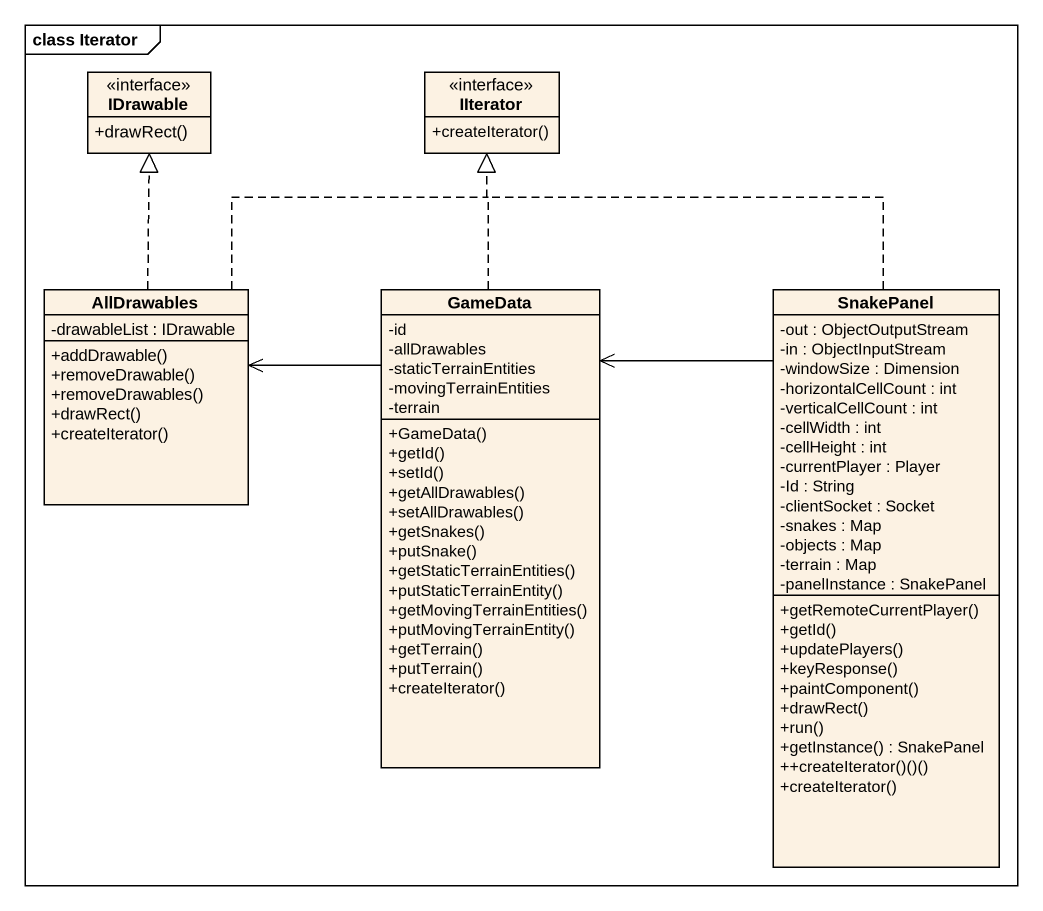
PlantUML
@startuml
mainframe class Iterator
hide circle
hide empty members
skinparam classAttributeIconSize 0
interface IDrawable {
  +drawRect()
}
interface IIterator {
  +createIterator()
}
class AllDrawables {
  -drawableList : IDrawable
  +addDrawable()
  +removeDrawable()
  +removeDrawables()
  +drawRect()
  +createIterator()
}
class GameData {
  -id
  -allDrawables
  -staticTerrainEntities
  -movingTerrainEntities
  -terrain
  +GameData()
  +getId()
  +setId()
  +getAllDrawables()
  +setAllDrawables()
  +getSnakes()
  +putSnake()
  +getStaticTerrainEntities()
  +putStaticTerrainEntity()
  +getMovingTerrainEntities()
  +putMovingTerrainEntity()
  +getTerrain()
  +putTerrain()
  +createIterator()
}
class SnakePanel {
  -out : ObjectOutputStream
  -in : ObjectInputStream
  -windowSize : Dimension
  -horizontalCellCount : int
  -verticalCellCount : int
  -cellWidth : int
  -cellHeight : int
  -currentPlayer : Player
  -Id : String
  -clientSocket : Socket
  -snakes : Map
  -objects : Map
  -terrain : Map
  -panelInstance : SnakePanel
  +getRemoteCurrentPlayer()
  +getId()
  +updatePlayers()
  +keyResponse()
  +paintComponent()
  +drawRect()
  +run()
  +getInstance() : SnakePanel
  ++createIterator()()()
  +createIterator()
}
AllDrawables .up.|> IDrawable
AllDrawables .up.|> IIterator
GameData .up.|> IIterator
GameData -left-> AllDrawables
SnakePanel .up.|> IIterator
SnakePanel -left-> GameData
@enduml
